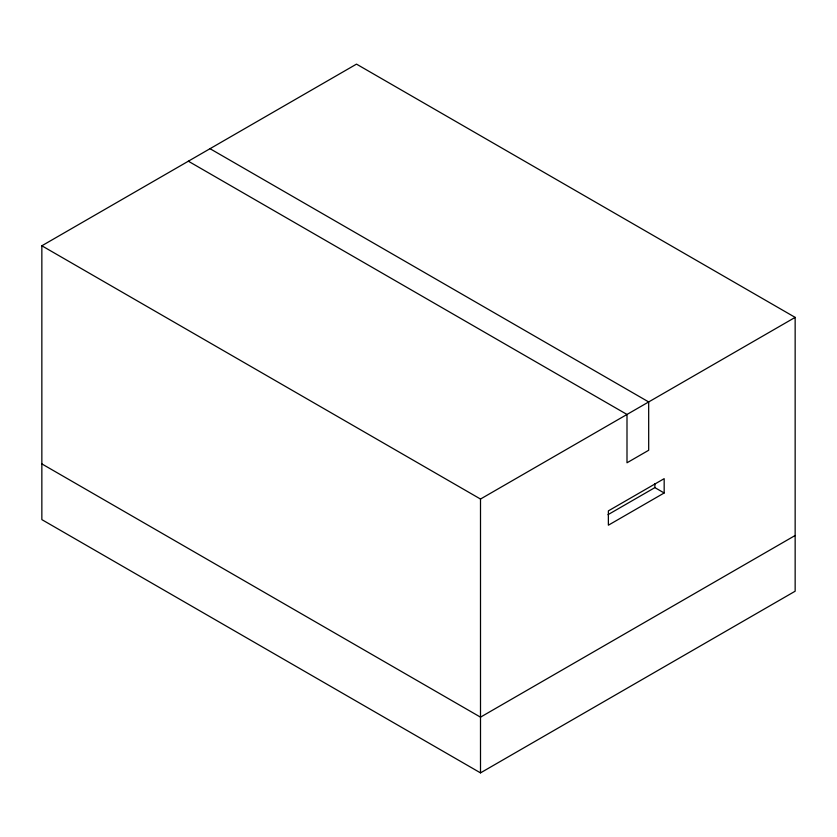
<?xml version="1.0" encoding="UTF-8"?>
<svg xmlns="http://www.w3.org/2000/svg" width="837" height="837" viewBox="0 0 837 837"><rect width="100%" height="100%" fill="white"/><g stroke="black" fill="none" stroke-linecap="round" stroke-linejoin="round"><path stroke-width="1.26" d="M41.85 245.785L356.499 64.125L795.15 317.38L795.15 591.215L480.501 772.875L41.85 519.62L41.85 245.785L480.501 499.04L795.15 317.38M608.007 514.671L654.879 487.615L664.17 492.983L664.17 478.659L608.373 510.873L608.373 525.197L664.17 492.983M795.15 535.492L480.501 717.152L41.85 463.897M210.024 148.693L648.675 401.938L648.696 450.254L626.997 462.788L626.997 414.461L188.346 161.206M654.879 483.702L654.879 487.615M480.501 499.04L480.501 772.875"/></g></svg>
